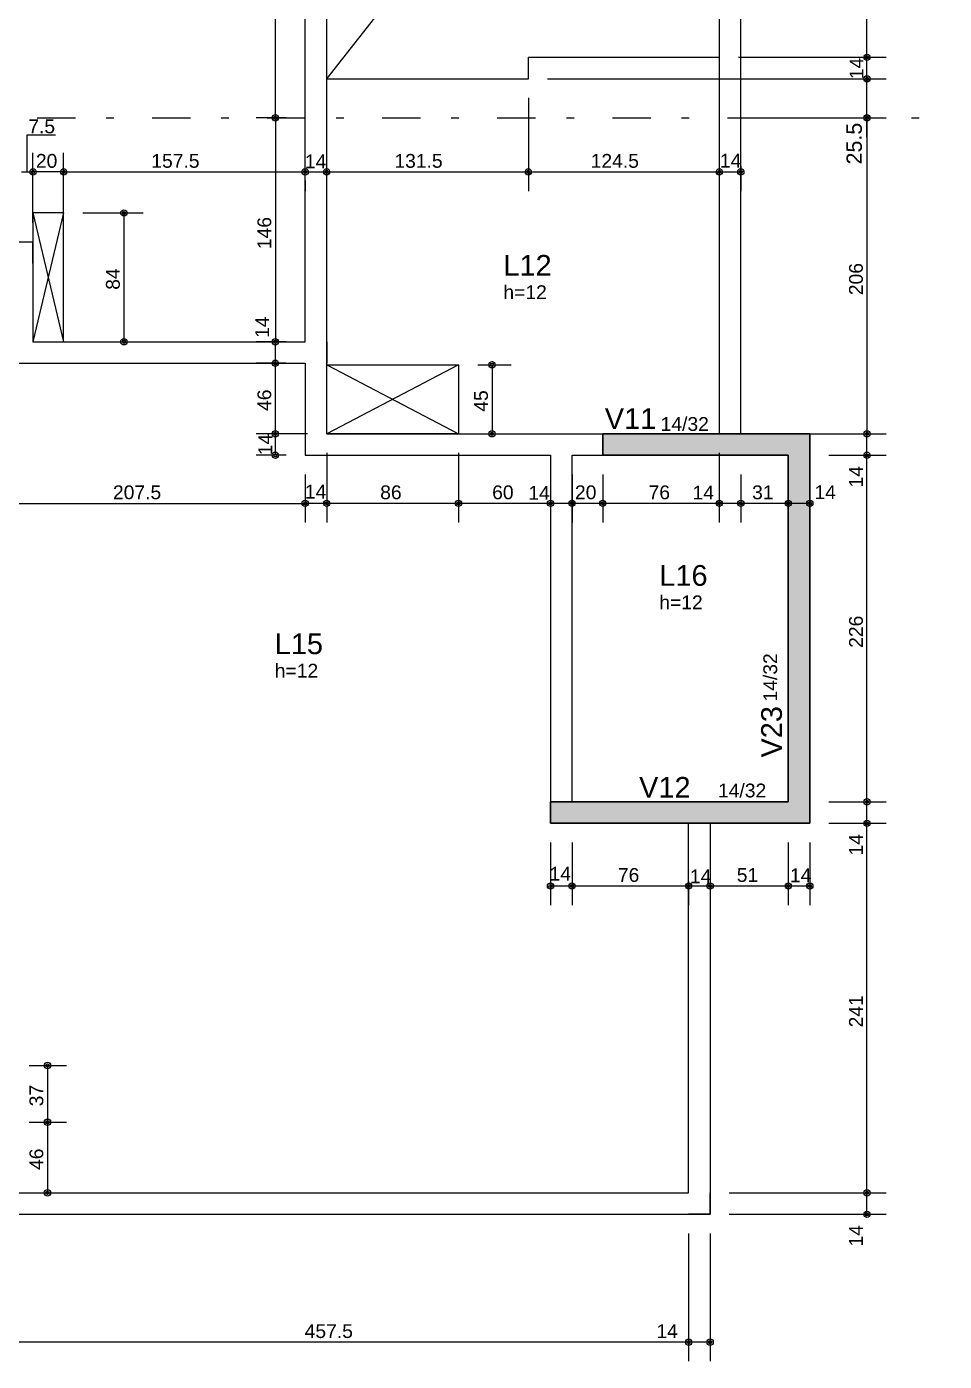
# Model space of a CAD drawing. Extents: x 0 to 119, y 0 to 84.
# Drawn here: x 34.6 to 46.56, y 38.44 to 55.85 of the extents above; entities that cross this region are included whole.
import ezdxf

# ---------------------------------------------------------------- set-up
doc = ezdxf.new("R2010")
doc.units = 0
doc.header["$MEASUREMENT"] = 0
doc.linetypes.add('ESTILO_TQS_0003', pattern=[1.5, 0.5, -0.4, 0.1, -0.5])
for name, color, linetype in [('10', 252, 'CONTINUOUS'), ('20', 1, 'CONTINUOUS'), ('25', 130, 'CONTINUOUS'), ('3', 7, 'CONTINUOUS'), ('32', 250, 'CONTINUOUS'), ('37', 7, 'CONTINUOUS'), ('38', 7, 'CONTINUOUS'), ('9', 8, 'CONTINUOUS')]:
    doc.layers.add(name, color=color, linetype=linetype)
doc.styles.add('TQS_ARIAL', font='arial.ttf')

msp = doc.modelspace()

# ---------------------------------------------------------------- linework, layer by layer
at = {"layer": '10', "color": 252, "linetype": 'Continuous'}
for p, q in [((38.509664, 55.1664), (43.629664, 61.6564)), ((41.139653, 55.1664), (41.139653, 55.446398)), ((41.139653, 55.446398), (43.629664, 55.446398)), ((38.509662, 55.1664), (41.139653, 55.1664)), ((34.67962, 53.4164), (35.07962, 51.7364)), ((35.07962, 53.4164), (34.67962, 51.7364)), ((38.509664, 51.4364), (40.229661, 50.5364)), ((40.229661, 51.4364), (38.509664, 50.5364))]:
    msp.add_line(p, q, dxfattribs=at)
for points in [[(34.67962, 51.7364), (35.07962, 51.7364), (35.07962, 53.4164), (34.67962, 53.4164), (34.67962, 51.7364)], [(38.509664, 51.4364), (40.229661, 51.4364), (40.229661, 50.5364), (38.509664, 50.5364), (38.509664, 51.4364)]]:
    msp.add_lwpolyline(points, dxfattribs=at)
at = {"layer": '20', "color": 1, "linetype": 'ESTILO_TQS_0003'}
msp.add_line((10.735148, 54.6564), (46.564196, 54.6564), dxfattribs=at)
at = {"layer": '25', "color": 130, "linetype": 'Continuous'}
msp.add_lwpolyline([(42.109664, 50.536399), (44.809622, 50.5364), (44.809622, 45.4564), (41.429664, 45.4564), (41.429664, 45.7364), (44.529622, 45.7364), (44.529622, 50.2564), (42.109664, 50.256399), (42.109664, 50.536397)], dxfattribs=at)
for points in [[(42.109664, 50.536399), (44.809622, 50.5364), (44.529622, 50.2564)], [(42.109664, 50.256399), (42.109664, 50.536399), (44.529622, 50.2564)], [(44.529622, 50.2564), (44.809622, 50.5364), (44.529622, 45.7364)], [(44.809622, 50.5364), (44.809622, 45.4564), (44.529622, 45.7364)], [(44.529622, 45.7364), (44.809622, 45.4564), (41.429664, 45.4564)], [(41.429664, 45.4564), (41.429664, 45.7364), (44.529622, 45.7364)]]:
    msp.add_solid(points, dxfattribs=at)
at = {"layer": '3', "color": 7, "linetype": 'Continuous'}
msp.add_line((44.809622, 50.536398), (44.809622, 45.4564), dxfattribs=at)
msp.add_line((44.809622, 50.536398), (44.809622, 45.4564), dxfattribs=at)
for points in [[(44.809622, 50.5364), (42.109664, 50.536399), (42.109664, 50.256399), (44.529622, 50.2564), (44.529622, 45.7364), (41.429664, 45.7364), (41.429664, 45.4564), (44.809622, 45.4564), (44.809622, 50.5364)], [(44.809622, 50.5364), (42.109664, 50.536399), (42.109664, 50.256399), (44.529622, 50.2564), (44.529622, 45.7364), (41.429664, 45.7364), (41.429664, 45.4564), (44.809622, 45.4564), (44.809622, 50.5364)], [(43.509747, 45.4564), (44.80962, 45.4564), (44.80962, 50.5364), (43.809664, 50.5364)]]:
    msp.add_lwpolyline(points, dxfattribs=at)
at = {"layer": '32', "color": 250, "linetype": 'Continuous'}
for p, q in [((45.5559, 55.446398), (45.5559, 61.656398)), ((37.840183, 54.6564), (37.840183, 57.5564)), ((43.629664, 55.446398), (43.629664, 55.446398)), ((43.629664, 55.446398), (43.629664, 55.446398)), ((43.879664, 55.446398), (45.8059, 55.446398)), ((43.879664, 55.446398), (45.8059, 55.446398)), ((45.5559, 55.1664), (45.5559, 55.446398)), ((45.5559, 54.4064), (45.5559, 55.4164)), ((41.139653, 55.1664), (41.139653, 55.1664)), ((41.139653, 55.1664), (41.139653, 55.1664)), ((41.139653, 55.1664), (41.139653, 55.1664)), ((41.139653, 55.1664), (41.139653, 55.1664)), ((41.389653, 55.1664), (45.8059, 55.1664)), ((41.389653, 55.1664), (45.8059, 55.1664)), ((41.139653, 54.9164), (41.139653, 53.701948)), ((41.139653, 54.9164), (41.139653, 53.701948)), ((37.979664, 54.6564), (37.590183, 54.6564)), ((37.979664, 54.6564), (37.590183, 54.6564)), ((37.840183, 54.6564), (37.840183, 51.7364)), ((38.229664, 54.6564), (38.229664, 54.6564)), ((38.229664, 54.6564), (38.229664, 54.6564)), ((43.809664, 54.6564), (43.809664, 54.6564)), ((44.059664, 54.6564), (45.8059, 54.6564)), ((44.932782, 54.6564), (44.932782, 54.6564)), ((45.182782, 54.6564), (45.8059, 54.6564)), ((45.5559, 54.6564), (45.5559, 50.5364)), ((34.67962, 53.5364), (34.67962, 54.201948)), ((34.67962, 53.2864), (34.67962, 54.201948)), ((35.07962, 53.406482), (35.07962, 54.201948)), ((35.07962, 53.406482), (35.07962, 54.201948)), ((38.229664, 54.089285), (38.229664, 54.201948)), ((38.509664, 54.032112), (38.509664, 54.201948)), ((38.509664, 53.938726), (38.509664, 54.201948)), ((43.629664, 54.306351), (43.629664, 54.306351)), ((43.629664, 54.236301), (43.629664, 54.236301)), ((43.909664, 54.275322), (43.909664, 54.275322)), ((38.229664, 54.089285), (38.229664, 54.089285)), ((43.629664, 54.056351), (43.629664, 53.701948)), ((43.629664, 53.986301), (43.629664, 53.701948)), ((43.909664, 54.025322), (43.909664, 53.701948)), ((34.529536, 53.951948), (34.67962, 53.951948)), ((35.07962, 53.951948), (34.67962, 53.951948)), ((35.07962, 53.951948), (38.229664, 53.951948)), ((38.229664, 53.951948), (38.509664, 53.951948)), ((38.229664, 53.839285), (38.229664, 53.701948)), ((38.229664, 53.839285), (38.229664, 53.839285)), ((38.509664, 53.951948), (41.139653, 53.951948)), ((41.139653, 53.951948), (43.629664, 53.951948)), ((43.629664, 53.951948), (43.909664, 53.951948)), ((38.509664, 53.782112), (38.509664, 53.782112)), ((38.509664, 53.688726), (38.509664, 53.688726)), ((34.67962, 53.2864), (34.67962, 53.2864)), ((35.07962, 53.4164), (35.07962, 53.4164)), ((35.32962, 53.4164), (36.115635, 53.4164)), ((35.865635, 53.4164), (35.865635, 51.7364)), ((35.07962, 53.156482), (35.07962, 53.156482)), ((35.07962, 53.156482), (35.07962, 53.156482)), ((34.67962, 53.0364), (34.67962, 53.0364)), ((35.08962, 51.7364), (35.08962, 51.7364)), ((35.33962, 51.7364), (36.115635, 51.7364)), ((37.979664, 51.7364), (37.590183, 51.7364)), ((37.979664, 51.7364), (37.590183, 51.7364)), ((37.840183, 51.4564), (37.840183, 51.7364)), ((38.229664, 51.7364), (38.229664, 51.7364)), ((38.229664, 51.7364), (38.229664, 51.7364)), ((37.979664, 51.4564), (37.590183, 51.4564)), ((37.979664, 51.4564), (37.590183, 51.4564)), ((37.840183, 50.5364), (37.840183, 51.4564)), ((38.229664, 51.4564), (38.229664, 51.4564)), ((38.229664, 51.4564), (38.229664, 51.4564)), ((40.229661, 51.4364), (40.229661, 51.4364)), ((40.479661, 51.4364), (40.916034, 51.4364)), ((40.666034, 51.4364), (40.666034, 50.5364)), ((37.979664, 50.5364), (37.590183, 50.5364)), ((38.259664, 50.5364), (37.590183, 50.5364)), ((37.840183, 50.2564), (37.840183, 50.5364)), ((38.229664, 50.5364), (38.229664, 50.5364)), ((38.509664, 50.5364), (38.509664, 50.5364)), ((38.509664, 50.5364), (38.509664, 50.5364)), ((40.229661, 50.5364), (40.229661, 50.5364)), ((40.229661, 50.5364), (40.229661, 50.5364)), ((40.229661, 50.5364), (40.229661, 50.5364)), ((40.479661, 50.5364), (40.916034, 50.5364)), ((43.629664, 50.5364), (43.629664, 50.5364)), ((43.809664, 50.5364), (43.809664, 50.5364)), ((44.059664, 50.5364), (45.8059, 50.5364)), ((44.809664, 50.536402), (44.809664, 50.536402)), ((45.059664, 50.536402), (45.8059, 50.536402)), ((45.5559, 50.2564), (45.5559, 50.536402)), ((37.979664, 50.2564), (37.590183, 50.2564)), ((38.229664, 50.2564), (38.229664, 50.2564)), ((38.229664, 50.2564), (38.229664, 50.2564)), ((38.229664, 50.2564), (38.229664, 50.2564)), ((38.509664, 50.2864), (38.509664, 49.378984)), ((38.509664, 50.2564), (38.509664, 50.2564)), ((40.229661, 50.2864), (40.229661, 49.378984)), ((40.229661, 50.2864), (40.229661, 49.378984)), ((41.429664, 50.2564), (41.429664, 50.2564)), ((41.429664, 50.2564), (41.429664, 50.2564)), ((41.709664, 50.2564), (41.709664, 50.2564)), ((42.109664, 50.256399), (42.109664, 50.256399)), ((42.109664, 50.256398), (42.109664, 50.256398)), ((43.629664, 50.2864), (43.629664, 49.378984)), ((43.629664, 50.256398), (43.629664, 50.256398)), ((43.909664, 50.256398), (43.909664, 50.256398)), ((43.909664, 50.256398), (43.909664, 50.256398)), ((44.809664, 50.2564), (44.809664, 50.2564)), ((44.809664, 50.2564), (44.809664, 50.2564)), ((45.059664, 50.2564), (45.8059, 50.2564)), ((45.059664, 50.2564), (45.8059, 50.2564)), ((45.5559, 45.736402), (45.5559, 50.2564)), ((38.229664, 50.0064), (38.229664, 49.378984)), ((38.229664, 50.0064), (38.229664, 49.378984)), ((38.509664, 50.0064), (38.509664, 49.378984)), ((41.429664, 50.0064), (41.429664, 49.378984)), ((41.429664, 50.0064), (41.429664, 49.378984)), ((41.709664, 50.0064), (41.709664, 49.378984)), ((42.109664, 50.006399), (42.109664, 49.378984)), ((42.109664, 50.006398), (42.109664, 49.378984)), ((43.629664, 50.006398), (43.629664, 49.378984)), ((43.909664, 50.006398), (43.909664, 49.378984)), ((43.909664, 50.006398), (43.909664, 49.378984)), ((41.709664, 49.868978), (41.709664, 49.868978)), ((34.07962, 49.628984), (38.229664, 49.628984)), ((38.509664, 49.628984), (38.229664, 49.628984)), ((40.229661, 49.628984), (38.509664, 49.628984)), ((41.429664, 49.628984), (40.229661, 49.628984)), ((41.709664, 49.628984), (41.429664, 49.628984)), ((42.109664, 49.628984), (41.709664, 49.628984)), ((41.709664, 49.618978), (41.709664, 49.378984)), ((43.629664, 49.628984), (42.109664, 49.628984)), ((43.909664, 49.628984), (43.629664, 49.628984)), ((44.529664, 49.628984), (43.909664, 49.628984)), ((44.809662, 49.628985), (44.529664, 49.628985)), ((44.529664, 49.628985), (44.529664, 49.628985)), ((44.529664, 49.628985), (44.529664, 49.628985)), ((44.809662, 49.708427), (44.809662, 49.708427)), ((44.809662, 49.458427), (44.809662, 49.378985)), ((44.809664, 45.736402), (44.809664, 45.736402)), ((44.809664, 45.736402), (44.809664, 45.736402)), ((45.059664, 45.736402), (45.8059, 45.736402)), ((45.059664, 45.736402), (45.8059, 45.736402)), ((45.5559, 45.4564), (45.5559, 45.736402)), ((41.429664, 45.456398), (41.429664, 45.456398)), ((41.709664, 45.456398), (41.709664, 45.456398)), ((41.709664, 45.456398), (41.709664, 45.456398)), ((44.529664, 45.4564), (44.529664, 45.4564)), ((44.529664, 45.4564), (44.529664, 45.4564)), ((44.809664, 45.4564), (44.809664, 45.4564)), ((44.809664, 45.4564), (44.809664, 45.4564)), ((44.809664, 45.4564), (44.809664, 45.4564)), ((45.059664, 45.4564), (45.8059, 45.4564)), ((45.059664, 45.4564), (45.8059, 45.4564)), ((45.5559, 40.6364), (45.5559, 45.4564)), ((41.429664, 45.206398), (41.429664, 44.388316)), ((41.709664, 45.206398), (41.709664, 44.388316)), ((41.709664, 45.206398), (41.709664, 44.388316)), ((44.529664, 45.2064), (44.529664, 44.388318)), ((44.529664, 45.2064), (44.529664, 44.388318)), ((44.809664, 45.2064), (44.809664, 44.388318)), ((43.229747, 44.947859), (43.229747, 44.947859)), ((43.229747, 44.947859), (43.229747, 44.947859)), ((43.509747, 44.94189), (43.509747, 44.94189)), ((43.509747, 44.94189), (43.509747, 44.94189)), ((41.709664, 44.638316), (41.429664, 44.638316)), ((43.229747, 44.638316), (41.709664, 44.638316)), ((43.229747, 44.697859), (43.229747, 44.388316)), ((43.229747, 44.697859), (43.229747, 44.388316)), ((43.509747, 44.638316), (43.229747, 44.638316)), ((43.509747, 44.69189), (43.509747, 44.388318)), ((43.509747, 44.69189), (43.509747, 44.388316)), ((44.529664, 44.638318), (43.509747, 44.638318)), ((44.809664, 44.638318), (44.529664, 44.638318)), ((34.62962, 42.297385), (35.118061, 42.297385)), ((34.868061, 42.297385), (34.868061, 41.557385)), ((34.62962, 41.557385), (35.118061, 41.557385)), ((34.62962, 41.557385), (35.118061, 41.557385)), ((34.868061, 41.557385), (34.868061, 40.6364)), ((34.840744, 40.6364), (35.118061, 40.6364)), ((43.509747, 40.6364), (43.509747, 40.6364)), ((43.509747, 40.6364), (43.509747, 40.6364)), ((43.759747, 40.6364), (45.8059, 40.6364)), ((43.759747, 40.6364), (45.8059, 40.6364)), ((45.5559, 40.3564), (45.5559, 40.6364)), ((43.229747, 40.3564), (43.229747, 40.3564)), ((43.229747, 40.3564), (43.229747, 40.3564)), ((43.509747, 40.3564), (43.509747, 40.3564)), ((43.509747, 40.3564), (43.509747, 40.3564)), ((43.759747, 40.3564), (45.8059, 40.3564)), ((43.229747, 40.1064), (43.229747, 38.439292)), ((43.229747, 40.1064), (43.229747, 38.439292)), ((43.509747, 40.1064), (43.509747, 38.439292)), ((43.229747, 38.689292), (34.07962, 38.689292)), ((43.509747, 38.689292), (43.229747, 38.689292))]:
    msp.add_line(p, q, dxfattribs=at)
msp.add_lwpolyline([(34.604578, 53.951948), (34.604578, 54.435169), (34.971865, 54.435169)], dxfattribs=at)
for centre, radius in [((45.5559, 55.446398), 0.041625), ((45.5559, 55.446398), 0.041625), ((45.5559, 55.446398), 0.02075), ((45.5559, 55.446398), 0.02075), ((45.5559, 55.1664), 0.041625), ((45.5559, 55.1664), 0.04), ((45.5559, 55.1664), 0.02075), ((45.5559, 55.1664), 0.02), ((37.840183, 54.6564), 0.041625), ((37.840183, 54.6564), 0.041625), ((37.840183, 54.6564), 0.02075), ((37.840183, 54.6564), 0.02075), ((45.5559, 54.6564), 0.041625), ((45.5559, 54.6564), 0.04), ((45.5559, 54.6564), 0.02075), ((45.5559, 54.6564), 0.02), ((34.67962, 53.951948), 0.041625), ((34.67962, 53.951948), 0.041625), ((34.67962, 53.951948), 0.02075), ((34.67962, 53.951948), 0.02075), ((35.07962, 53.951948), 0.041625), ((35.07962, 53.951948), 0.041625), ((35.07962, 53.951948), 0.02075), ((35.07962, 53.951948), 0.02075), ((38.229664, 53.951948), 0.041625), ((38.229664, 53.951948), 0.041625), ((38.229664, 53.951948), 0.02075), ((38.229664, 53.951948), 0.02075), ((38.509664, 53.951948), 0.041625), ((38.509664, 53.951948), 0.041625), ((38.509664, 53.951948), 0.02075), ((38.509664, 53.951948), 0.02075), ((41.139653, 53.951948), 0.041625), ((41.139653, 53.951948), 0.041625), ((41.139653, 53.951948), 0.02075), ((41.139653, 53.951948), 0.02075), ((43.629664, 53.951948), 0.041625), ((43.629664, 53.951948), 0.041625), ((43.629664, 53.951948), 0.02075), ((43.629664, 53.951948), 0.02075), ((43.909664, 53.951948), 0.041625), ((43.909664, 53.951948), 0.02075), ((35.865635, 53.4164), 0.041625), ((35.865635, 53.4164), 0.02075), ((35.865635, 51.7364), 0.041625), ((35.865635, 51.7364), 0.02075), ((37.840183, 51.7364), 0.041625), ((37.840183, 51.7364), 0.041625), ((37.840183, 51.7364), 0.02075), ((37.840183, 51.7364), 0.02075), ((37.840183, 51.4564), 0.041625), ((37.840183, 51.4564), 0.041625), ((37.840183, 51.4564), 0.02075), ((37.840183, 51.4564), 0.02075), ((40.666034, 51.4364), 0.041625), ((40.666034, 51.4364), 0.02075), ((37.840183, 50.5364), 0.041625), ((37.840183, 50.5364), 0.041625), ((37.840183, 50.5364), 0.02075), ((37.840183, 50.5364), 0.02075), ((40.666034, 50.5364), 0.041625), ((40.666034, 50.5364), 0.02075), ((45.5559, 50.536402), 0.041625), ((45.5559, 50.5364), 0.041625), ((45.5559, 50.536402), 0.02075), ((45.5559, 50.5364), 0.02075), ((37.840183, 50.2564), 0.041625), ((37.840183, 50.2564), 0.02075), ((45.5559, 50.2564), 0.041625), ((45.5559, 50.2564), 0.041625), ((45.5559, 50.2564), 0.02075), ((45.5559, 50.2564), 0.02075), ((38.229664, 49.628984), 0.041625), ((38.229664, 49.628984), 0.041625), ((38.229664, 49.628984), 0.02075), ((38.229664, 49.628984), 0.02075), ((38.509664, 49.628984), 0.041625), ((38.509664, 49.628984), 0.041625), ((38.509664, 49.628984), 0.02075), ((38.509664, 49.628984), 0.02075), ((40.229661, 49.628984), 0.041625), ((40.229661, 49.628984), 0.041625), ((40.229661, 49.628984), 0.02075), ((40.229661, 49.628984), 0.02075), ((41.429664, 49.628984), 0.041625), ((41.429664, 49.628984), 0.041625), ((41.429664, 49.628984), 0.02075), ((41.429664, 49.628984), 0.02075), ((41.709664, 49.628984), 0.041625), ((41.709664, 49.628984), 0.041625), ((41.709664, 49.628984), 0.02075), ((41.709664, 49.628984), 0.02075), ((42.109664, 49.628984), 0.041625), ((42.109664, 49.628984), 0.041625), ((42.109664, 49.628984), 0.02075), ((42.109664, 49.628984), 0.02075), ((43.629664, 49.628984), 0.041625), ((43.629664, 49.628984), 0.041625), ((43.629664, 49.628984), 0.02075), ((43.629664, 49.628984), 0.02075), ((43.909664, 49.628984), 0.041625), ((43.909664, 49.628984), 0.041625), ((43.909664, 49.628984), 0.02075), ((43.909664, 49.628984), 0.02075), ((44.529664, 49.628985), 0.041625), ((44.529664, 49.628984), 0.041625), ((44.529664, 49.628985), 0.02075), ((44.529664, 49.628984), 0.02075), ((44.809662, 49.628985), 0.041625), ((44.809662, 49.628985), 0.02075), ((45.5559, 45.736402), 0.041625), ((45.5559, 45.736402), 0.041625), ((45.5559, 45.736402), 0.02075), ((45.5559, 45.736402), 0.02075), ((45.5559, 45.4564), 0.041625), ((45.5559, 45.4564), 0.041625), ((45.5559, 45.4564), 0.02075), ((45.5559, 45.4564), 0.02075), ((41.429664, 44.638316), 0.041625), ((41.429664, 44.638316), 0.02075), ((41.709664, 44.638316), 0.041625), ((41.709664, 44.638316), 0.041625), ((41.709664, 44.638316), 0.02075), ((41.709664, 44.638316), 0.02075), ((43.229747, 44.638316), 0.041625), ((43.229747, 44.638316), 0.041625), ((43.229747, 44.638316), 0.02075), ((43.229747, 44.638316), 0.02075), ((43.509747, 44.638318), 0.041625), ((43.509747, 44.638316), 0.041625), ((43.509747, 44.638318), 0.02075), ((43.509747, 44.638316), 0.02075), ((44.529664, 44.638318), 0.041625), ((44.529664, 44.638318), 0.041625), ((44.529664, 44.638318), 0.02075), ((44.529664, 44.638318), 0.02075), ((44.809664, 44.638318), 0.041625), ((44.809664, 44.638318), 0.02075), ((34.868061, 42.297385), 0.041625), ((34.868061, 42.297385), 0.02075), ((34.868061, 41.557385), 0.041625), ((34.868061, 41.557385), 0.041625), ((34.868061, 41.557385), 0.02075), ((34.868061, 41.557385), 0.02075), ((34.868061, 40.6364), 0.041625), ((34.868061, 40.6364), 0.02075), ((45.5559, 40.6364), 0.041625), ((45.5559, 40.6364), 0.041625), ((45.5559, 40.6364), 0.02075), ((45.5559, 40.6364), 0.02075), ((45.5559, 40.3564), 0.041625), ((45.5559, 40.3564), 0.02075), ((43.229747, 38.689292), 0.041625), ((43.229747, 38.689292), 0.041625), ((43.229747, 38.689292), 0.02075), ((43.229747, 38.689292), 0.02075), ((43.509747, 38.689292), 0.041625), ((43.509747, 38.689292), 0.02075)]:
    msp.add_circle(centre, radius, dxfattribs=at)
at = {"layer": '9', "color": 8, "linetype": 'Continuous'}
for p, q in [((38.509664, 50.5364), (38.509664, 61.6564)), ((38.229664, 51.7364), (38.229664, 57.5564)), ((34.67962, 53.0364), (28.39962, 53.0364)), ((34.67962, 52.7564), (34.67962, 53.0364)), ((35.49962, 51.7364), (38.229664, 51.7364)), ((38.509664, 51.7364), (38.509664, 51.4584)), ((34.07962, 51.4564), (38.229664, 51.4564)), ((38.509664, 50.5364), (43.629664, 50.5364)), ((41.429664, 50.2564), (41.429664, 45.7364)), ((41.709664, 45.7364), (41.709664, 50.2564)), ((43.229747, 40.6364), (43.229747, 45.4564)), ((34.07962, 40.6364), (43.229747, 40.6364))]:
    msp.add_line(p, q, dxfattribs=at)
for points in [[(38.509664, 61.6564), (43.629664, 61.6564), (43.629664, 50.5364)], [(43.909664, 50.5364), (43.909664, 50.5364), (43.909664, 61.6564)], [(34.67962, 52.7564), (34.67962, 51.7364), (35.49962, 51.7364)], [(38.229664, 51.4564), (38.229664, 50.2564), (38.509664, 50.2564)], [(38.229664, 50.5364), (38.229664, 50.2564), (41.429664, 50.2564)], [(41.709664, 50.2564), (43.909664, 50.2564)], [(43.509747, 45.7364), (41.709664, 45.7364)], [(43.509747, 45.4564), (43.509747, 40.3564), (43.229747, 40.3564)], [(34.07962, 40.3564), (43.509747, 40.3564), (43.509747, 40.6364)]]:
    msp.add_lwpolyline(points, dxfattribs=at)

# ---------------------------------------------------------------- texts
at = {"layer": '32', "color": 250, "linetype": 'Continuous', "style": 'TQS_ARIAL'}
for s, height, p in [('14', 0.18, (45.51026, 55.160816)), ('25.5', 0.2, (45.488663, 54.049343)), ('146', 0.18, (37.786183, 52.9444)), ('206', 0.18, (45.5019, 52.3444)), ('84', 0.18, (35.811635, 52.4144)), ('14', 0.18, (37.758273, 51.786597)), ('46', 0.18, (37.786183, 50.8344)), ('45', 0.18, (40.612034, 50.8244)), ('14', 0.18, (37.79957, 50.256095)), ('14', 0.18, (45.5019, 49.8364)), ('226', 0.18, (45.5019, 47.744401)), ('14', 0.18, (45.5019, 45.0364)), ('241', 0.18, (45.5019, 42.7944)), ('37', 0.18, (34.814061, 41.765385)), ('46', 0.18, (34.814061, 40.934893)), ('14', 0.18, (45.5019, 39.9364))]:
    msp.add_text(s, height=height, rotation=90, dxfattribs=at).set_placement(p)
for s, p in [('7.5', (34.618286, 54.455666)), ('20', (34.71762, 54.005948)), ('157.5', (36.222642, 54.005948)), ('14', (38.225921, 53.999184)), ('131.5', (39.392659, 54.005948)), ('124.5', (41.952659, 54.005948)), ('14', (43.637691, 54.00918)), ('207.5', (35.722642, 49.682984)), ('14', (38.225115, 49.692282)), ('86', (39.207663, 49.682984)), ('60', (40.667663, 49.682984)), ('14', (41.139459, 49.675408)), ('20', (41.747664, 49.682984)), ('76', (42.707664, 49.682984)), ('14', (43.281721, 49.679879)), ('31', (44.057664, 49.682984)), ('14', (44.870442, 49.68509)), ('14', (41.416914, 44.709089)), ('76', (42.307705, 44.692316)), ('14', (43.245796, 44.673964)), ('51', (43.857705, 44.692318)), ('14', (44.55168, 44.688383)), ('457.5', (38.222683, 38.743292)), ('14', (42.809747, 38.743292))]:
    msp.add_text(s, height=0.18, dxfattribs=at).set_placement(p)
at = {"layer": '37', "color": 7, "linetype": 'Continuous', "style": 'TQS_ARIAL'}
for s, height, p in [('V11', 0.27, (42.136635, 50.599852)), ('14/32', 0.18, (42.864731, 50.574394)), ('V12', 0.27, (42.58433, 45.790541)), ('14/32', 0.18, (43.612866, 45.794227))]:
    msp.add_text(s, height=height, dxfattribs=at).set_placement(p)
for s, height, p in [('14/32', 0.18, (44.384363, 47.044572)), ('V23', 0.27, (44.446016, 46.314024))]:
    msp.add_text(s, height=height, rotation=90, dxfattribs=at).set_placement(p)
at = {"layer": '38', "color": 7, "linetype": 'Continuous', "style": 'TQS_ARIAL'}
for s, height, p in [('L12', 0.27, (40.814211, 52.599141)), ('h=12', 0.18, (40.814211, 52.293141)), ('L16', 0.27, (42.847645, 48.553911)), ('h=12', 0.18, (42.847645, 48.247911)), ('L15', 0.27, (37.832499, 47.662663)), ('h=12', 0.18, (37.832499, 47.356663))]:
    msp.add_text(s, height=height, dxfattribs=at).set_placement(p)

doc.saveas('drawing.dxf')
